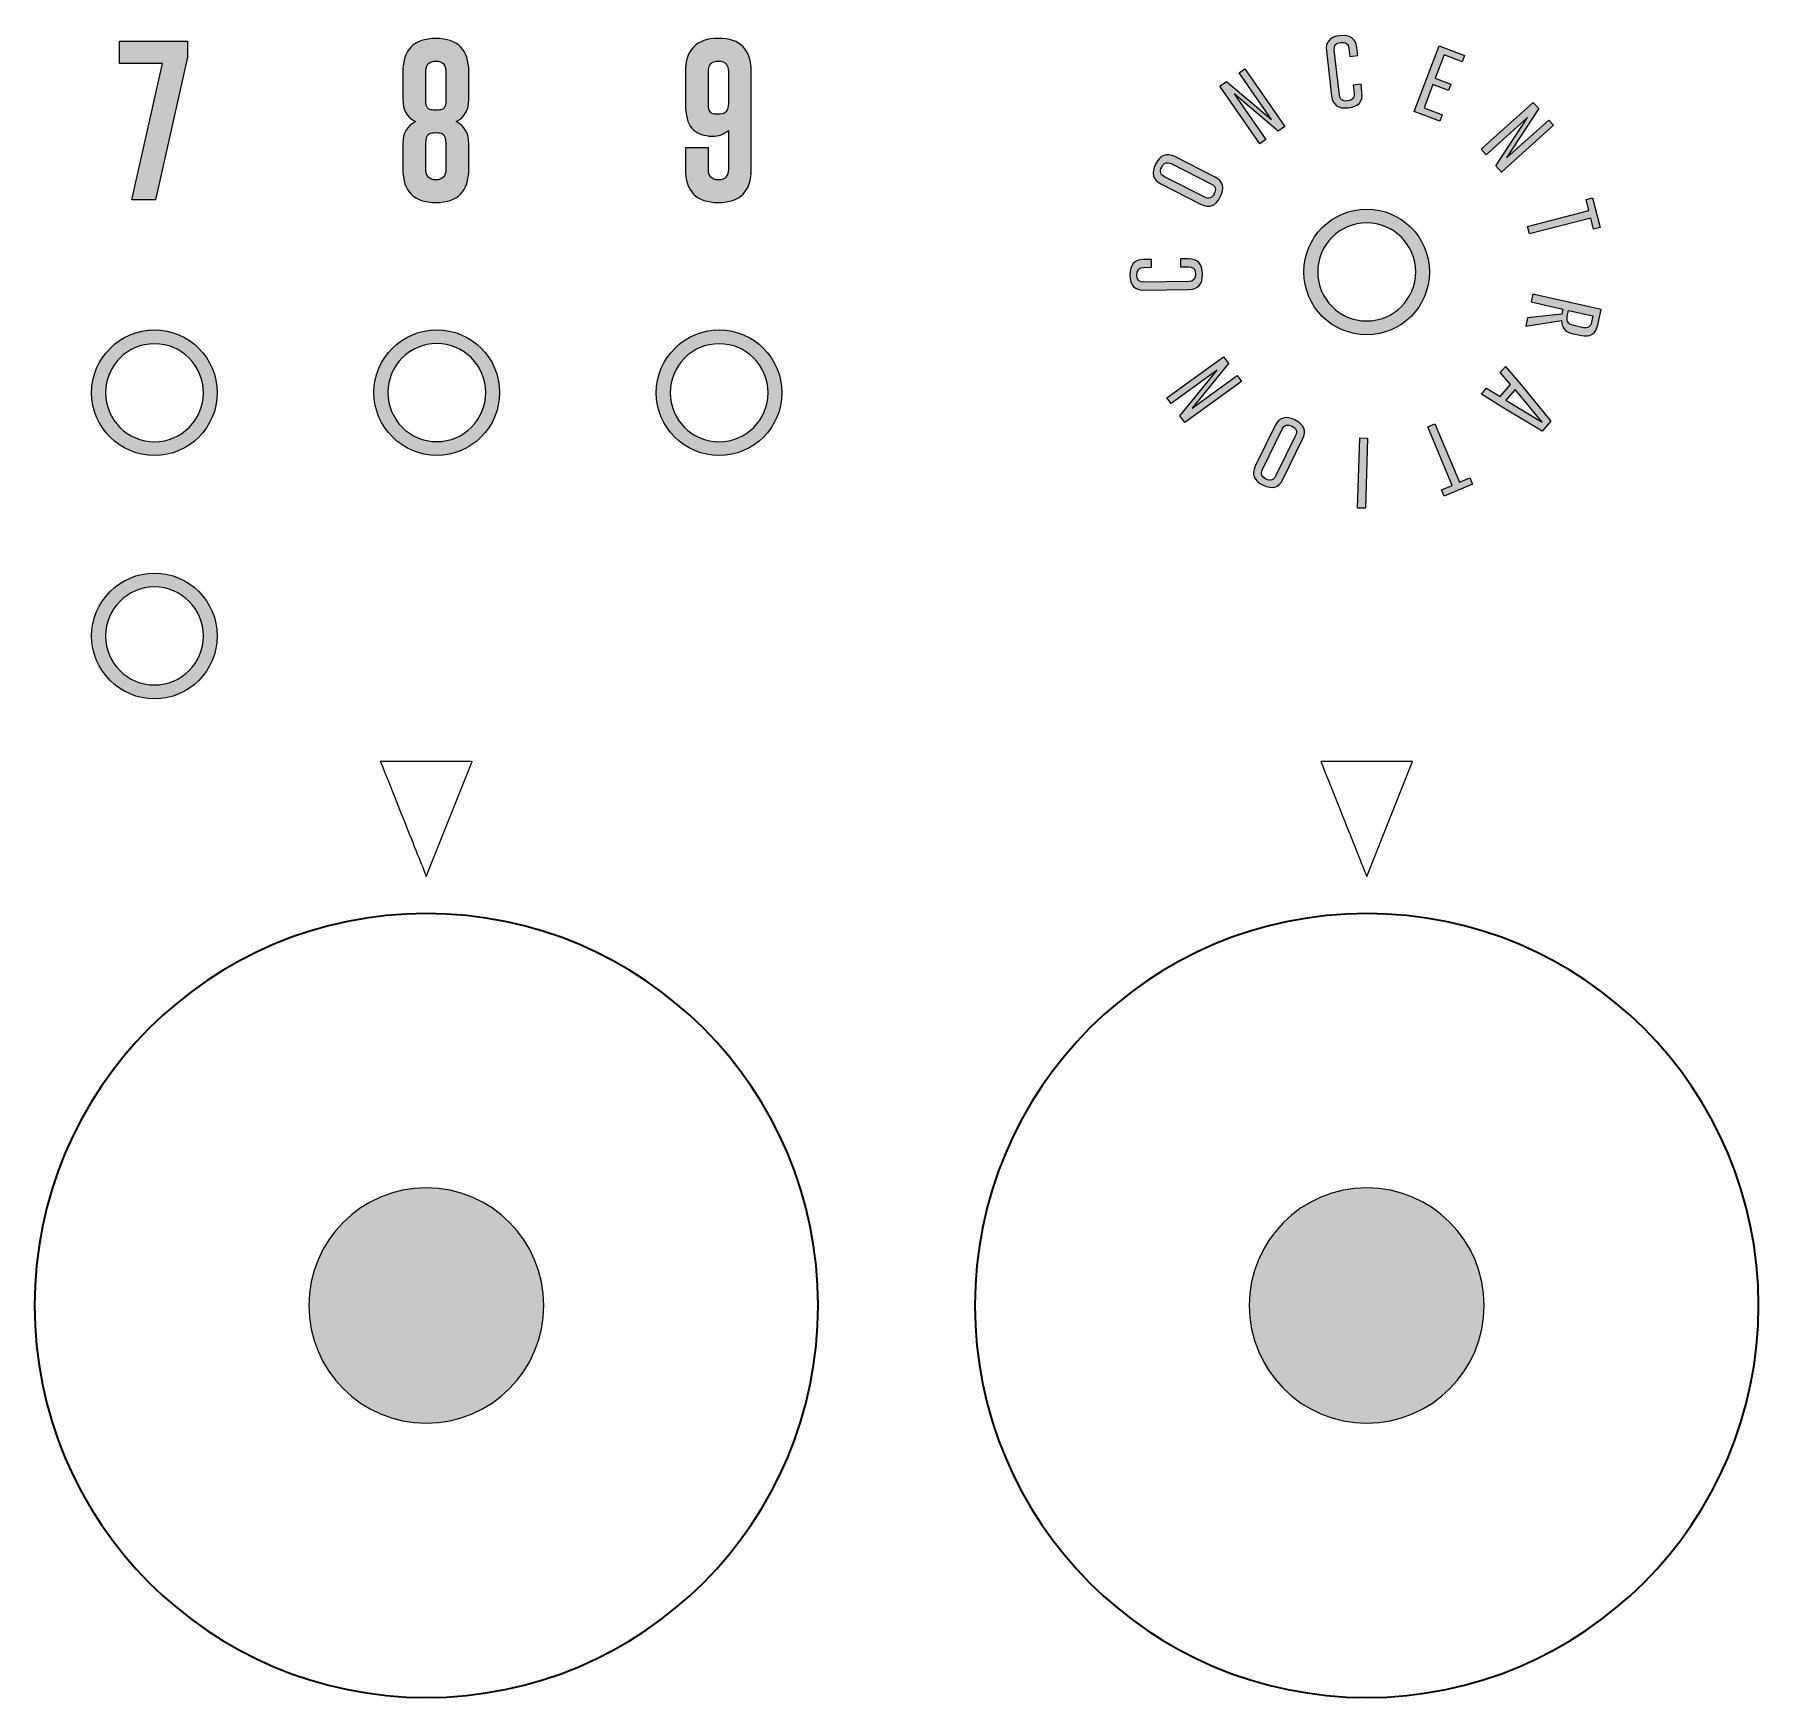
# Model space of a CAD drawing. Header units: inches. Extents: x 3.4 to 89.2, y -46.3 to -3.9.
# Drawn here: x 45.23 to 89.23, y -46.29 to -3.87 of the extents above; entities that cross this region are included whole.
import ezdxf

# ---------------------------------------------------------------- set-up
doc = ezdxf.new("R2010")
doc.units = ezdxf.units.IN
doc.header["$MEASUREMENT"] = 0
doc.layers.add('With Dials 2', color=7, linetype='Continuous')

# ---------------------------------------------------------------- blocks, each defined once
blk = doc.blocks.new('block 9')
at = {"layer": 'With Dials 2', "true_color": 0x231f20}
h = blk.add_hatch(color=250, dxfattribs=at)
h.dxf.hatch_style = 2
h.paths.add_polyline_path([(47.404, -4.607), (47.404, -4.031), (49.134, -4.031), (49.134, -4.446), (48.316, -8.086), (47.716, -8.086), (48.498, -4.607)])
at = {"layer": 'With Dials 2', "lineweight": 0}
blk.add_lwpolyline([(47.404, -4.607), (47.404, -4.031), (49.134, -4.031), (49.134, -4.446), (48.316, -8.086), (47.716, -8.086), (48.498, -4.607), (47.404, -4.607)], dxfattribs=at)
blk = doc.blocks.new('block 10')
at = {"layer": 'With Dials 2', "true_color": 0x231f20}
h = blk.add_hatch(color=250, dxfattribs=at)
h.dxf.hatch_style = 2
edge = h.paths.add_edge_path()
edge.add_spline(control_points=[(55.474, -3.967), (56.034, -3.967), (56.315, -4.251), (56.315, -4.818), (56.315, -4.818), (56.315, -5.523), (56.315, -5.523), (56.315, -5.789), (56.208, -5.977), (55.995, -6.087), (56.208, -6.198), (56.315, -6.386), (56.315, -6.652), (56.315, -6.652), (56.315, -7.299), (56.315, -7.299), (56.315, -7.867), (56.034, -8.15), (55.474, -8.15), (54.913, -8.15), (54.632, -7.867), (54.632, -7.299), (54.632, -7.299), (54.632, -6.652), (54.632, -6.652), (54.632, -6.386), (54.739, -6.198), (54.953, -6.087), (54.739, -5.977), (54.632, -5.789), (54.632, -5.523), (54.632, -5.523), (54.632, -4.818), (54.632, -4.818), (54.632, -4.251), (54.913, -3.967), (55.474, -3.967)], knot_values=[0, 0, 0, 0, 1, 1, 1, 2, 2, 2, 3, 3, 3, 4, 4, 4, 5, 5, 5, 6, 6, 6, 7, 7, 7, 8, 8, 8, 9, 9, 9, 10, 10, 10, 11, 11, 11, 12, 12, 12, 12], degree=3, periodic=1)
edge = h.paths.add_edge_path()
edge.add_spline(control_points=[(55.529, -5.792), (55.585, -5.792), (55.626, -5.784), (55.653, -5.767), (55.704, -5.738), (55.73, -5.655), (55.73, -5.519), (55.73, -5.519), (55.73, -4.818), (55.73, -4.818), (55.73, -4.636), (55.645, -4.545), (55.476, -4.543), (55.476, -4.543), (55.472, -4.543), (55.472, -4.543), (55.302, -4.545), (55.217, -4.636), (55.217, -4.818), (55.217, -4.818), (55.217, -5.519), (55.217, -5.519), (55.217, -5.655), (55.243, -5.738), (55.294, -5.767), (55.321, -5.784), (55.363, -5.792), (55.418, -5.792), (55.418, -5.792), (55.529, -5.792), (55.529, -5.792)], knot_values=[0, 0, 0, 0, 1, 1, 1, 2, 2, 2, 3, 3, 3, 4, 4, 4, 5, 5, 5, 6, 6, 6, 7, 7, 7, 8, 8, 8, 9, 9, 9, 10, 10, 10, 10], degree=3, periodic=1)
edge = h.paths.add_edge_path()
edge.add_spline(control_points=[(55.476, -7.574), (55.645, -7.572), (55.73, -7.481), (55.73, -7.299), (55.73, -7.299), (55.73, -6.652), (55.73, -6.652), (55.73, -6.504), (55.699, -6.417), (55.637, -6.389), (55.604, -6.375), (55.553, -6.369), (55.484, -6.369), (55.484, -6.369), (55.463, -6.369), (55.463, -6.369), (55.394, -6.369), (55.343, -6.375), (55.31, -6.389), (55.248, -6.417), (55.217, -6.504), (55.217, -6.652), (55.217, -6.652), (55.217, -7.299), (55.217, -7.299), (55.217, -7.481), (55.302, -7.572), (55.472, -7.574), (55.472, -7.574), (55.476, -7.574), (55.476, -7.574)], knot_values=[0, 0, 0, 0, 1, 1, 1, 2, 2, 2, 3, 3, 3, 4, 4, 4, 5, 5, 5, 6, 6, 6, 7, 7, 7, 8, 8, 8, 9, 9, 9, 10, 10, 10, 10], degree=3, periodic=1)
at = {"layer": 'With Dials 2', "lineweight": 0}
for points, knots in [([(55.474, -3.967), (56.034, -3.967), (56.315, -4.251), (56.315, -4.818), (56.315, -4.818), (56.315, -5.523), (56.315, -5.523), (56.315, -5.789), (56.208, -5.977), (55.995, -6.087), (56.208, -6.198), (56.315, -6.386), (56.315, -6.652), (56.315, -6.652), (56.315, -7.299), (56.315, -7.299), (56.315, -7.867), (56.034, -8.15), (55.474, -8.15), (54.913, -8.15), (54.632, -7.867), (54.632, -7.299), (54.632, -7.299), (54.632, -6.652), (54.632, -6.652), (54.632, -6.386), (54.739, -6.198), (54.953, -6.087), (54.739, -5.977), (54.632, -5.789), (54.632, -5.523), (54.632, -5.523), (54.632, -4.818), (54.632, -4.818), (54.632, -4.251), (54.913, -3.967), (55.474, -3.967)], [0, 0, 0, 0, 1, 1, 1, 2, 2, 2, 3, 3, 3, 4, 4, 4, 5, 5, 5, 6, 6, 6, 7, 7, 7, 8, 8, 8, 9, 9, 9, 10, 10, 10, 11, 11, 11, 12, 12, 12, 12]), ([(55.529, -5.792), (55.585, -5.792), (55.626, -5.784), (55.653, -5.767), (55.704, -5.738), (55.73, -5.655), (55.73, -5.519), (55.73, -5.519), (55.73, -4.818), (55.73, -4.818), (55.73, -4.636), (55.645, -4.545), (55.476, -4.543), (55.476, -4.543), (55.472, -4.543), (55.472, -4.543), (55.302, -4.545), (55.217, -4.636), (55.217, -4.818), (55.217, -4.818), (55.217, -5.519), (55.217, -5.519), (55.217, -5.655), (55.243, -5.738), (55.294, -5.767), (55.321, -5.784), (55.363, -5.792), (55.418, -5.792), (55.418, -5.792), (55.529, -5.792), (55.529, -5.792)], [0, 0, 0, 0, 1, 1, 1, 2, 2, 2, 3, 3, 3, 4, 4, 4, 5, 5, 5, 6, 6, 6, 7, 7, 7, 8, 8, 8, 9, 9, 9, 10, 10, 10, 10]), ([(55.476, -7.574), (55.645, -7.572), (55.73, -7.481), (55.73, -7.299), (55.73, -7.299), (55.73, -6.652), (55.73, -6.652), (55.73, -6.504), (55.699, -6.417), (55.637, -6.389), (55.604, -6.375), (55.553, -6.369), (55.484, -6.369), (55.484, -6.369), (55.463, -6.369), (55.463, -6.369), (55.394, -6.369), (55.343, -6.375), (55.31, -6.389), (55.248, -6.417), (55.217, -6.504), (55.217, -6.652), (55.217, -6.652), (55.217, -7.299), (55.217, -7.299), (55.217, -7.481), (55.302, -7.572), (55.472, -7.574), (55.472, -7.574), (55.476, -7.574), (55.476, -7.574)], [0, 0, 0, 0, 1, 1, 1, 2, 2, 2, 3, 3, 3, 4, 4, 4, 5, 5, 5, 6, 6, 6, 7, 7, 7, 8, 8, 8, 9, 9, 9, 10, 10, 10, 10])]:
    blk.add_open_spline(points, degree=3, knots=knots, dxfattribs=at)
blk = doc.blocks.new('block 11')
at = {"layer": 'With Dials 2', "true_color": 0x231f20}
h = blk.add_hatch(color=250, dxfattribs=at)
h.dxf.hatch_style = 2
edge = h.paths.add_edge_path()
edge.add_spline(control_points=[(62.939, -6.31), (62.828, -6.41), (62.691, -6.459), (62.53, -6.459), (62.504, -6.459), (62.476, -6.458), (62.447, -6.455), (62.26, -6.436), (62.113, -6.369), (62.007, -6.255), (61.898, -6.136), (61.844, -5.926), (61.844, -5.624), (61.844, -5.624), (61.844, -4.818), (61.844, -4.818), (61.844, -4.25), (62.124, -3.966), (62.685, -3.964), (63.244, -3.964), (63.524, -4.249), (63.524, -4.818), (63.524, -4.818), (63.524, -7.298), (63.524, -7.298), (63.524, -7.866), (63.244, -8.15), (62.683, -8.15), (62.123, -8.15), (61.844, -7.866), (61.844, -7.298), (61.844, -7.298), (61.844, -6.753), (61.844, -6.753), (61.844, -6.753), (62.429, -6.753), (62.429, -6.753), (62.429, -6.753), (62.429, -7.298), (62.429, -7.298), (62.429, -7.48), (62.513, -7.572), (62.683, -7.573), (62.683, -7.573), (62.687, -7.573), (62.687, -7.573), (62.855, -7.573), (62.939, -7.482), (62.939, -7.298), (62.939, -7.298), (62.939, -6.31), (62.939, -6.31)], knot_values=[0, 0, 0, 0, 1, 1, 1, 2, 2, 2, 3, 3, 3, 4, 4, 4, 5, 5, 5, 6, 6, 6, 7, 7, 7, 8, 8, 8, 9, 9, 9, 10, 10, 10, 11, 11, 11, 12, 12, 12, 13, 13, 13, 14, 14, 14, 15, 15, 15, 16, 16, 16, 17, 17, 17, 17], degree=3, periodic=1)
edge = h.paths.add_edge_path()
edge.add_spline(control_points=[(62.429, -5.624), (62.429, -5.767), (62.459, -5.852), (62.52, -5.878), (62.551, -5.892), (62.603, -5.899), (62.675, -5.899), (62.692, -5.899), (62.712, -5.898), (62.732, -5.897), (62.87, -5.893), (62.939, -5.802), (62.939, -5.624), (62.939, -5.624), (62.939, -4.818), (62.939, -4.818), (62.939, -4.635), (62.854, -4.543), (62.685, -4.543), (62.514, -4.543), (62.429, -4.635), (62.429, -4.818), (62.429, -4.818), (62.429, -5.624), (62.429, -5.624)], knot_values=[0, 0, 0, 0, 1, 1, 1, 2, 2, 2, 3, 3, 3, 4, 4, 4, 5, 5, 5, 6, 6, 6, 7, 7, 7, 8, 8, 8, 8], degree=3, periodic=1)
at = {"layer": 'With Dials 2', "lineweight": 0}
for points, knots in [([(62.939, -6.31), (62.828, -6.41), (62.691, -6.459), (62.53, -6.459), (62.504, -6.459), (62.476, -6.458), (62.447, -6.455), (62.26, -6.436), (62.113, -6.369), (62.007, -6.255), (61.898, -6.136), (61.844, -5.926), (61.844, -5.624), (61.844, -5.624), (61.844, -4.818), (61.844, -4.818), (61.844, -4.25), (62.124, -3.966), (62.685, -3.964), (63.244, -3.964), (63.524, -4.249), (63.524, -4.818), (63.524, -4.818), (63.524, -7.298), (63.524, -7.298), (63.524, -7.866), (63.244, -8.15), (62.683, -8.15), (62.123, -8.15), (61.844, -7.866), (61.844, -7.298), (61.844, -7.298), (61.844, -6.753), (61.844, -6.753), (61.844, -6.753), (62.429, -6.753), (62.429, -6.753), (62.429, -6.753), (62.429, -7.298), (62.429, -7.298), (62.429, -7.48), (62.513, -7.572), (62.683, -7.573), (62.683, -7.573), (62.687, -7.573), (62.687, -7.573), (62.855, -7.573), (62.939, -7.482), (62.939, -7.298), (62.939, -7.298), (62.939, -6.31), (62.939, -6.31)], [0, 0, 0, 0, 1, 1, 1, 2, 2, 2, 3, 3, 3, 4, 4, 4, 5, 5, 5, 6, 6, 6, 7, 7, 7, 8, 8, 8, 9, 9, 9, 10, 10, 10, 11, 11, 11, 12, 12, 12, 13, 13, 13, 14, 14, 14, 15, 15, 15, 16, 16, 16, 17, 17, 17, 17]), ([(62.429, -5.624), (62.429, -5.767), (62.459, -5.852), (62.52, -5.878), (62.551, -5.892), (62.603, -5.899), (62.675, -5.899), (62.692, -5.899), (62.712, -5.898), (62.732, -5.897), (62.87, -5.893), (62.939, -5.802), (62.939, -5.624), (62.939, -5.624), (62.939, -4.818), (62.939, -4.818), (62.939, -4.635), (62.854, -4.543), (62.685, -4.543), (62.514, -4.543), (62.429, -4.635), (62.429, -4.818), (62.429, -4.818), (62.429, -5.624), (62.429, -5.624)], [0, 0, 0, 0, 1, 1, 1, 2, 2, 2, 3, 3, 3, 4, 4, 4, 5, 5, 5, 6, 6, 6, 7, 7, 7, 8, 8, 8, 8])]:
    blk.add_open_spline(points, degree=3, knots=knots, dxfattribs=at)
blk = doc.blocks.new('block 2')
at = {"layer": 'With Dials 2'}
for name in ['block 9', 'block 10', 'block 11']:
    blk.add_blockref(name, (0, 0), dxfattribs=at)
blk = doc.blocks.new('block 20')
at = {"layer": 'With Dials 2', "true_color": 0x231f20}
h = blk.add_hatch(color=250, dxfattribs=at)
h.dxf.hatch_style = 2
edge = h.paths.add_edge_path()
edge.add_spline(control_points=[(48.293, -11.401), (47.409, -11.401), (46.69, -12.12), (46.69, -13.004), (46.69, -13.887), (47.409, -14.606), (48.293, -14.606), (49.176, -14.606), (49.895, -13.887), (49.895, -13.004), (49.895, -12.12), (49.176, -11.401), (48.293, -11.401), (48.293, -11.401), (48.293, -11.401), (48.293, -11.401)], knot_values=[0, 0, 0, 0, 1, 1, 1, 2, 2, 2, 3, 3, 3, 4, 4, 4, 5, 5, 5, 5], degree=3, periodic=1)
edge = h.paths.add_edge_path()
edge.add_spline(control_points=[(48.293, -11.754), (48.983, -11.754), (49.543, -12.313), (49.543, -13.004), (49.543, -13.694), (48.983, -14.254), (48.293, -14.254), (47.602, -14.254), (47.043, -13.694), (47.043, -13.004), (47.043, -12.313), (47.602, -11.754), (48.293, -11.754)], knot_values=[0, 0, 0, 0, 0.352778, 0.352778, 0.352778, 0.705556, 0.705556, 0.705556, 1.058333, 1.058333, 1.058333, 1.411111, 1.411111, 1.411111, 1.411111], degree=3, periodic=0)
edge.add_line((48.293, -11.754), (48.293, -11.754))
at = {"layer": 'With Dials 2', "lineweight": 0}
for points, knots in [([(48.293, -11.401), (47.409, -11.401), (46.69, -12.12), (46.69, -13.004), (46.69, -13.887), (47.409, -14.606), (48.293, -14.606), (49.176, -14.606), (49.895, -13.887), (49.895, -13.004), (49.895, -12.12), (49.176, -11.401), (48.293, -11.401), (48.293, -11.401), (48.293, -11.401), (48.293, -11.401)], [0, 0, 0, 0, 1, 1, 1, 2, 2, 2, 3, 3, 3, 4, 4, 4, 5, 5, 5, 5]), ([(48.293, -11.754), (48.983, -11.754), (49.543, -12.313), (49.543, -13.004), (49.543, -13.694), (48.983, -14.254), (48.293, -14.254), (47.602, -14.254), (47.043, -13.694), (47.043, -13.004), (47.043, -12.313), (47.602, -11.754), (48.293, -11.754)], [0, 0, 0, 0, 1, 1, 1, 2, 2, 2, 3, 3, 3, 4, 4, 4, 4])]:
    blk.add_open_spline(points, degree=3, knots=knots, dxfattribs=at)
blk = doc.blocks.new('block 21')
at = {"layer": 'With Dials 2', "true_color": 0x231f20}
h = blk.add_hatch(color=250, dxfattribs=at)
h.dxf.hatch_style = 2
edge = h.paths.add_edge_path()
edge.add_spline(control_points=[(48.293, -17.606), (47.409, -17.606), (46.69, -18.325), (46.69, -19.209), (46.69, -20.093), (47.409, -20.812), (48.293, -20.812), (49.176, -20.812), (49.895, -20.093), (49.895, -19.209), (49.895, -18.325), (49.176, -17.606), (48.293, -17.606), (48.293, -17.606), (48.293, -17.606), (48.293, -17.606)], knot_values=[0, 0, 0, 0, 1, 1, 1, 2, 2, 2, 3, 3, 3, 4, 4, 4, 5, 5, 5, 5], degree=3, periodic=1)
edge = h.paths.add_edge_path()
edge.add_spline(control_points=[(48.293, -17.959), (48.983, -17.959), (49.543, -18.519), (49.543, -19.209), (49.543, -19.899), (48.983, -20.459), (48.293, -20.459), (47.602, -20.459), (47.043, -19.899), (47.043, -19.209), (47.043, -18.519), (47.602, -17.959), (48.293, -17.959)], knot_values=[0, 0, 0, 0, 0.352778, 0.352778, 0.352778, 0.705556, 0.705556, 0.705556, 1.058333, 1.058333, 1.058333, 1.411111, 1.411111, 1.411111, 1.411111], degree=3, periodic=0)
edge.add_line((48.293, -17.959), (48.293, -17.959))
at = {"layer": 'With Dials 2', "lineweight": 0}
for points, knots in [([(48.293, -17.606), (47.409, -17.606), (46.69, -18.325), (46.69, -19.209), (46.69, -20.093), (47.409, -20.812), (48.293, -20.812), (49.176, -20.812), (49.895, -20.093), (49.895, -19.209), (49.895, -18.325), (49.176, -17.606), (48.293, -17.606), (48.293, -17.606), (48.293, -17.606), (48.293, -17.606)], [0, 0, 0, 0, 1, 1, 1, 2, 2, 2, 3, 3, 3, 4, 4, 4, 5, 5, 5, 5]), ([(48.293, -17.959), (48.983, -17.959), (49.543, -18.519), (49.543, -19.209), (49.543, -19.899), (48.983, -20.459), (48.293, -20.459), (47.602, -20.459), (47.043, -19.899), (47.043, -19.209), (47.043, -18.519), (47.602, -17.959), (48.293, -17.959)], [0, 0, 0, 0, 1, 1, 1, 2, 2, 2, 3, 3, 3, 4, 4, 4, 4])]:
    blk.add_open_spline(points, degree=3, knots=knots, dxfattribs=at)
blk = doc.blocks.new('block 19')
at = {"layer": 'With Dials 2'}
for name in ['block 20', 'block 21']:
    blk.add_blockref(name, (0, 0), dxfattribs=at)
blk = doc.blocks.new('block 43')
at = {"layer": 'With Dials 2', "true_color": 0x231f20}
h = blk.add_hatch(color=250, dxfattribs=at)
h.dxf.hatch_style = 2
edge = h.paths.add_edge_path()
edge.add_spline(control_points=[(55.498, -11.397), (54.614, -11.397), (53.895, -12.116), (53.895, -13), (53.895, -13.883), (54.614, -14.602), (55.498, -14.602), (56.382, -14.602), (57.101, -13.883), (57.101, -13), (57.101, -12.116), (56.382, -11.397), (55.498, -11.397), (55.498, -11.397), (55.498, -11.397), (55.498, -11.397)], knot_values=[0, 0, 0, 0, 1, 1, 1, 2, 2, 2, 3, 3, 3, 4, 4, 4, 5, 5, 5, 5], degree=3, periodic=1)
edge = h.paths.add_edge_path()
edge.add_spline(control_points=[(55.498, -11.75), (56.188, -11.75), (56.748, -12.309), (56.748, -13), (56.748, -13.69), (56.188, -14.25), (55.498, -14.25), (54.808, -14.25), (54.248, -13.69), (54.248, -13), (54.248, -12.309), (54.808, -11.75), (55.498, -11.75)], knot_values=[0, 0, 0, 0, 0.352778, 0.352778, 0.352778, 0.705556, 0.705556, 0.705556, 1.058333, 1.058333, 1.058333, 1.411111, 1.411111, 1.411111, 1.411111], degree=3, periodic=0)
edge.add_line((55.498, -11.75), (55.498, -11.75))
at = {"layer": 'With Dials 2', "lineweight": 0}
for points, knots in [([(55.498, -11.397), (54.614, -11.397), (53.895, -12.116), (53.895, -13), (53.895, -13.883), (54.614, -14.602), (55.498, -14.602), (56.382, -14.602), (57.101, -13.883), (57.101, -13), (57.101, -12.116), (56.382, -11.397), (55.498, -11.397), (55.498, -11.397), (55.498, -11.397), (55.498, -11.397)], [0, 0, 0, 0, 1, 1, 1, 2, 2, 2, 3, 3, 3, 4, 4, 4, 5, 5, 5, 5]), ([(55.498, -11.75), (56.188, -11.75), (56.748, -12.309), (56.748, -13), (56.748, -13.69), (56.188, -14.25), (55.498, -14.25), (54.808, -14.25), (54.248, -13.69), (54.248, -13), (54.248, -12.309), (54.808, -11.75), (55.498, -11.75)], [0, 0, 0, 0, 1, 1, 1, 2, 2, 2, 3, 3, 3, 4, 4, 4, 4])]:
    blk.add_open_spline(points, degree=3, knots=knots, dxfattribs=at)
blk = doc.blocks.new('block 42')
at = {"layer": 'With Dials 2'}
blk.add_blockref('block 43', (0, 0), dxfattribs=at)
blk = doc.blocks.new('block 45')
at = {"layer": 'With Dials 2', "true_color": 0x231f20}
h = blk.add_hatch(color=250, dxfattribs=at)
h.dxf.hatch_style = 2
edge = h.paths.add_edge_path()
edge.add_spline(control_points=[(62.704, -11.401), (61.82, -11.401), (61.101, -12.12), (61.101, -13.004), (61.101, -13.887), (61.82, -14.606), (62.704, -14.606), (63.587, -14.606), (64.306, -13.887), (64.306, -13.004), (64.306, -12.12), (63.587, -11.401), (62.704, -11.401), (62.704, -11.401), (62.704, -11.401), (62.704, -11.401)], knot_values=[0, 0, 0, 0, 1, 1, 1, 2, 2, 2, 3, 3, 3, 4, 4, 4, 5, 5, 5, 5], degree=3, periodic=1)
edge = h.paths.add_edge_path()
edge.add_spline(control_points=[(62.704, -11.754), (63.394, -11.754), (63.954, -12.313), (63.954, -13.004), (63.954, -13.694), (63.394, -14.254), (62.704, -14.254), (62.013, -14.254), (61.454, -13.694), (61.454, -13.004), (61.454, -12.313), (62.013, -11.754), (62.704, -11.754)], knot_values=[0, 0, 0, 0, 0.352778, 0.352778, 0.352778, 0.705556, 0.705556, 0.705556, 1.058333, 1.058333, 1.058333, 1.411111, 1.411111, 1.411111, 1.411111], degree=3, periodic=0)
edge.add_line((62.704, -11.754), (62.704, -11.754))
at = {"layer": 'With Dials 2', "lineweight": 0}
for points, knots in [([(62.704, -11.401), (61.82, -11.401), (61.101, -12.12), (61.101, -13.004), (61.101, -13.887), (61.82, -14.606), (62.704, -14.606), (63.587, -14.606), (64.306, -13.887), (64.306, -13.004), (64.306, -12.12), (63.587, -11.401), (62.704, -11.401), (62.704, -11.401), (62.704, -11.401), (62.704, -11.401)], [0, 0, 0, 0, 1, 1, 1, 2, 2, 2, 3, 3, 3, 4, 4, 4, 5, 5, 5, 5]), ([(62.704, -11.754), (63.394, -11.754), (63.954, -12.313), (63.954, -13.004), (63.954, -13.694), (63.394, -14.254), (62.704, -14.254), (62.013, -14.254), (61.454, -13.694), (61.454, -13.004), (61.454, -12.313), (62.013, -11.754), (62.704, -11.754)], [0, 0, 0, 0, 1, 1, 1, 2, 2, 2, 3, 3, 3, 4, 4, 4, 4])]:
    blk.add_open_spline(points, degree=3, knots=knots, dxfattribs=at)
blk = doc.blocks.new('block 44')
at = {"layer": 'With Dials 2'}
blk.add_blockref('block 45', (0, 0), dxfattribs=at)
blk = doc.blocks.new('block 12')
at = {"layer": 'With Dials 2'}
for name in ['block 19', 'block 42', 'block 44']:
    blk.add_blockref(name, (0, 0), dxfattribs=at)
blk = doc.blocks.new('block 47')
at = {"layer": 'With Dials 2', "true_color": 0x231f20}
h = blk.add_hatch(color=250, dxfattribs=at)
h.dxf.hatch_style = 2
edge = h.paths.add_edge_path()
edge.add_spline(control_points=[(58.231, -36.288), (58.231, -37.945), (56.887, -39.288), (55.231, -39.288), (53.574, -39.288), (52.231, -37.945), (52.231, -36.288), (52.231, -34.631), (53.574, -33.288), (55.231, -33.288), (56.887, -33.288), (58.231, -34.631), (58.231, -36.288)], knot_values=[0, 0, 0, 0, 1, 1, 1, 2, 2, 2, 3, 3, 3, 4, 4, 4, 4], degree=3, periodic=1)
h = blk.add_hatch(color=250, dxfattribs=at)
h.dxf.hatch_style = 2
edge = h.paths.add_edge_path()
edge.add_spline(control_points=[(82.231, -36.288), (82.231, -37.945), (80.887, -39.288), (79.231, -39.288), (77.574, -39.288), (76.231, -37.945), (76.231, -36.288), (76.231, -34.631), (77.574, -33.288), (79.231, -33.288), (80.887, -33.288), (82.231, -34.631), (82.231, -36.288)], knot_values=[0, 0, 0, 0, 1, 1, 1, 2, 2, 2, 3, 3, 3, 4, 4, 4, 4], degree=3, periodic=1)
at = {"layer": 'With Dials 2', "color": 250, "lineweight": 9, "true_color": 0x231f20}
for points in [[(54.797, -24.259), (54.465, -23.424), (54.061, -22.412), (54.061, -22.412), (54.061, -22.412), (56.4, -22.412), (56.4, -22.412), (56.4, -22.412), (55.231, -25.345), (55.231, -25.345), (55.231, -25.345), (55.031, -24.845), (54.797, -24.259)], [(78.797, -24.259), (78.465, -23.424), (78.061, -22.412), (78.061, -22.412), (78.061, -22.412), (80.4, -22.412), (80.4, -22.412), (80.4, -22.412), (79.231, -25.345), (79.231, -25.345), (79.231, -25.345), (79.031, -24.845), (78.797, -24.259)]]:
    blk.add_open_spline(points, degree=3, knots=[0, 0, 0, 0, 1, 1, 1, 2, 2, 2, 3, 3, 3, 4, 4, 4, 4], dxfattribs=at)
at = {"layer": 'With Dials 2', "color": 250, "lineweight": 35, "true_color": 0x231f20}
for points in [[(65.231, -36.288), (65.231, -41.811), (60.753, -46.288), (55.231, -46.288), (49.708, -46.288), (45.231, -41.811), (45.231, -36.288), (45.231, -30.765), (49.708, -26.288), (55.231, -26.288), (60.753, -26.288), (65.231, -30.765), (65.231, -36.288)], [(89.231, -36.288), (89.231, -41.811), (84.753, -46.288), (79.231, -46.288), (73.708, -46.288), (69.231, -41.811), (69.231, -36.288), (69.231, -30.765), (73.708, -26.288), (79.231, -26.288), (84.753, -26.288), (89.231, -30.765), (89.231, -36.288)]]:
    blk.add_open_spline(points, degree=3, knots=[0, 0, 0, 0, 1, 1, 1, 2, 2, 2, 3, 3, 3, 4, 4, 4, 4], dxfattribs=at)
at = {"layer": 'With Dials 2', "lineweight": 0}
for points in [[(58.231, -36.288), (58.231, -37.945), (56.887, -39.288), (55.231, -39.288), (53.574, -39.288), (52.231, -37.945), (52.231, -36.288), (52.231, -34.631), (53.574, -33.288), (55.231, -33.288), (56.887, -33.288), (58.231, -34.631), (58.231, -36.288)], [(82.231, -36.288), (82.231, -37.945), (80.887, -39.288), (79.231, -39.288), (77.574, -39.288), (76.231, -37.945), (76.231, -36.288), (76.231, -34.631), (77.574, -33.288), (79.231, -33.288), (80.887, -33.288), (82.231, -34.631), (82.231, -36.288)]]:
    blk.add_open_spline(points, degree=3, knots=[0, 0, 0, 0, 1, 1, 1, 2, 2, 2, 3, 3, 3, 4, 4, 4, 4], dxfattribs=at)
blk = doc.blocks.new('block 46')
at = {"layer": 'With Dials 2'}
blk.add_blockref('block 47', (0, 0), dxfattribs=at)
blk = doc.blocks.new('block 51')
at = {"layer": 'With Dials 2', "true_color": 0x231f20}
h = blk.add_hatch(color=250, dxfattribs=at)
h.dxf.hatch_style = 2
edge = h.paths.add_edge_path()
edge.add_spline(control_points=[(79.231, -8.319), (78.347, -8.319), (77.628, -9.038), (77.628, -9.922), (77.628, -10.806), (78.347, -11.525), (79.231, -11.525), (80.114, -11.525), (80.833, -10.806), (80.833, -9.922), (80.833, -9.038), (80.114, -8.319), (79.231, -8.319), (79.231, -8.319), (79.231, -8.319), (79.231, -8.319)], knot_values=[0, 0, 0, 0, 1, 1, 1, 2, 2, 2, 3, 3, 3, 4, 4, 4, 5, 5, 5, 5], degree=3, periodic=1)
edge = h.paths.add_edge_path()
edge.add_spline(control_points=[(79.231, -8.672), (79.921, -8.672), (80.481, -9.232), (80.481, -9.922), (80.481, -10.612), (79.921, -11.172), (79.231, -11.172), (78.54, -11.172), (77.981, -10.612), (77.981, -9.922), (77.981, -9.232), (78.54, -8.672), (79.231, -8.672)], knot_values=[0, 0, 0, 0, 0.352778, 0.352778, 0.352778, 0.705556, 0.705556, 0.705556, 1.058333, 1.058333, 1.058333, 1.411111, 1.411111, 1.411111, 1.411111], degree=3, periodic=0)
edge.add_line((79.231, -8.672), (79.231, -8.672))
at = {"layer": 'With Dials 2', "lineweight": 0}
for points, knots in [([(79.231, -8.319), (78.347, -8.319), (77.628, -9.038), (77.628, -9.922), (77.628, -10.806), (78.347, -11.525), (79.231, -11.525), (80.114, -11.525), (80.833, -10.806), (80.833, -9.922), (80.833, -9.038), (80.114, -8.319), (79.231, -8.319), (79.231, -8.319), (79.231, -8.319), (79.231, -8.319)], [0, 0, 0, 0, 1, 1, 1, 2, 2, 2, 3, 3, 3, 4, 4, 4, 5, 5, 5, 5]), ([(79.231, -8.672), (79.921, -8.672), (80.481, -9.232), (80.481, -9.922), (80.481, -10.612), (79.921, -11.172), (79.231, -11.172), (78.54, -11.172), (77.981, -10.612), (77.981, -9.922), (77.981, -9.232), (78.54, -8.672), (79.231, -8.672)], [0, 0, 0, 0, 1, 1, 1, 2, 2, 2, 3, 3, 3, 4, 4, 4, 4])]:
    blk.add_open_spline(points, degree=3, knots=knots, dxfattribs=at)
blk = doc.blocks.new('block 50')
at = {"layer": 'With Dials 2'}
blk.add_blockref('block 51', (0, 0), dxfattribs=at)
blk = doc.blocks.new('block 52')
at = {"layer": 'With Dials 2', "true_color": 0x231f20}
h = blk.add_hatch(color=250, dxfattribs=at)
h.dxf.hatch_style = 2
edge = h.paths.add_edge_path()
edge.add_spline(control_points=[(79.11, -5.342), (79.137, -5.572), (79.02, -5.703), (78.762, -5.734), (78.504, -5.764), (78.361, -5.663), (78.335, -5.432), (78.335, -5.432), (78.202, -4.286), (78.202, -4.286), (78.175, -4.055), (78.291, -3.925), (78.549, -3.895), (78.807, -3.865), (78.95, -3.965), (78.977, -4.196), (78.977, -4.196), (79.001, -4.401), (79.001, -4.401), (79.001, -4.401), (78.8, -4.425), (78.8, -4.425), (78.8, -4.425), (78.777, -4.219), (78.777, -4.219), (78.763, -4.104), (78.695, -4.054), (78.57, -4.067), (78.57, -4.067), (78.568, -4.068), (78.568, -4.068), (78.444, -4.082), (78.389, -4.147), (78.402, -4.263), (78.402, -4.263), (78.535, -5.408), (78.535, -5.408), (78.549, -5.524), (78.618, -5.575), (78.742, -5.56), (78.867, -5.546), (78.923, -5.481), (78.91, -5.365), (78.91, -5.365), (78.886, -5.16), (78.886, -5.16), (78.886, -5.16), (79.086, -5.136), (79.086, -5.136), (79.086, -5.136), (79.11, -5.342), (79.11, -5.342)], knot_values=[0, 0, 0, 0, 1, 1, 1, 2, 2, 2, 3, 3, 3, 4, 4, 4, 5, 5, 5, 6, 6, 6, 7, 7, 7, 8, 8, 8, 9, 9, 9, 10, 10, 10, 11, 11, 11, 12, 12, 12, 13, 13, 13, 14, 14, 14, 15, 15, 15, 16, 16, 16, 17, 17, 17, 17], degree=3, periodic=1)
h = blk.add_hatch(color=250, dxfattribs=at)
h.dxf.hatch_style = 2
h.paths.add_polyline_path([(81.377, -5.131), (81.315, -5.293), (80.919, -5.144), (80.695, -5.738), (81.155, -5.911), (81.094, -6.074), (80.445, -5.829), (81.077, -4.154), (81.725, -4.399), (81.664, -4.561), (81.204, -4.388), (80.98, -4.981)])
h = blk.add_hatch(color=250, dxfattribs=at)
h.dxf.hatch_style = 2
h.paths.add_polyline_path([(75.481, -5.185), (75.655, -5.064), (76.805, -6.033), (75.976, -4.844), (76.121, -4.74), (77.144, -6.208), (76.97, -6.328), (75.847, -5.378), (76.66, -6.545), (76.504, -6.654)])
h = blk.add_hatch(color=250, dxfattribs=at)
h.dxf.hatch_style = 2
h.paths.add_polyline_path([(83.482, -5.597), (83.623, -5.755), (82.801, -7.015), (83.88, -6.047), (84.002, -6.179), (82.67, -7.373), (82.528, -7.215), (83.334, -5.984), (82.276, -6.934), (82.149, -6.792)])
h = blk.add_hatch(color=250, dxfattribs=at)
h.dxf.hatch_style = 2
edge = h.paths.add_edge_path()
edge.add_spline(control_points=[(75.36, -7.503), (75.567, -7.608), (75.612, -7.777), (75.494, -8.009), (75.376, -8.241), (75.213, -8.304), (75.006, -8.198), (75.006, -8.198), (73.978, -7.675), (73.978, -7.675), (73.771, -7.57), (73.726, -7.401), (73.844, -7.17), (73.962, -6.938), (74.125, -6.874), (74.332, -6.98), (74.332, -6.98), (75.36, -7.503), (75.36, -7.503)], knot_values=[0, 0, 0, 0, 1, 1, 1, 2, 2, 2, 3, 3, 3, 4, 4, 4, 5, 5, 5, 6, 6, 6, 6], degree=3, periodic=1)
edge = h.paths.add_edge_path()
edge.add_spline(control_points=[(74.24, -7.159), (74.137, -7.107), (74.057, -7.136), (74, -7.248), (74, -7.248), (73.998, -7.25), (73.998, -7.25), (73.942, -7.361), (73.966, -7.443), (74.069, -7.495), (74.069, -7.495), (75.097, -8.018), (75.097, -8.018), (75.201, -8.071), (75.281, -8.042), (75.338, -7.93), (75.396, -7.818), (75.372, -7.735), (75.268, -7.682), (75.268, -7.682), (74.24, -7.159), (74.24, -7.159)], knot_values=[0, 0, 0, 0, 1, 1, 1, 2, 2, 2, 3, 3, 3, 4, 4, 4, 5, 5, 5, 6, 6, 6, 7, 7, 7, 7], degree=3, periodic=1)
h = blk.add_hatch(color=250, dxfattribs=at)
h.dxf.hatch_style = 2
h.paths.add_polyline_path([(85.191, -8.787), (85.023, -8.83), (84.951, -8.55), (83.385, -8.953), (83.335, -8.759), (84.901, -8.356), (84.828, -8.075), (84.996, -8.032)])
h = blk.add_hatch(color=250, dxfattribs=at)
h.dxf.hatch_style = 2
edge = h.paths.add_edge_path()
edge.add_spline(control_points=[(74.684, -9.589), (74.916, -9.585), (75.034, -9.714), (75.039, -9.974), (75.043, -10.234), (74.928, -10.366), (74.695, -10.369), (74.695, -10.369), (73.542, -10.386), (73.542, -10.386), (73.31, -10.389), (73.191, -10.261), (73.188, -10.001), (73.184, -9.741), (73.298, -9.609), (73.53, -9.606), (73.53, -9.606), (73.737, -9.603), (73.737, -9.603), (73.737, -9.603), (73.74, -9.804), (73.74, -9.804), (73.74, -9.804), (73.533, -9.807), (73.533, -9.807), (73.417, -9.809), (73.36, -9.872), (73.361, -9.998), (73.361, -9.998), (73.361, -10), (73.361, -10), (73.363, -10.124), (73.423, -10.186), (73.539, -10.184), (73.539, -10.184), (74.692, -10.168), (74.692, -10.168), (74.809, -10.166), (74.866, -10.102), (74.864, -9.977), (74.862, -9.851), (74.803, -9.789), (74.687, -9.79), (74.687, -9.79), (74.48, -9.793), (74.48, -9.793), (74.48, -9.793), (74.477, -9.592), (74.477, -9.592), (74.477, -9.592), (74.684, -9.589), (74.684, -9.589)], knot_values=[0, 0, 0, 0, 1, 1, 1, 2, 2, 2, 3, 3, 3, 4, 4, 4, 5, 5, 5, 6, 6, 6, 7, 7, 7, 8, 8, 8, 9, 9, 9, 10, 10, 10, 11, 11, 11, 12, 12, 12, 13, 13, 13, 14, 14, 14, 15, 15, 15, 16, 16, 16, 17, 17, 17, 17], degree=3, periodic=1)
h = blk.add_hatch(color=250, dxfattribs=at)
h.dxf.hatch_style = 2
edge = h.paths.add_edge_path()
edge.add_spline(control_points=[(85.218, -10.883), (85.218, -10.883), (85.13, -11.271), (85.13, -11.271), (85.078, -11.502), (84.938, -11.593), (84.711, -11.542), (84.711, -11.542), (84.435, -11.48), (84.435, -11.48), (84.295, -11.449), (84.216, -11.343), (84.199, -11.163), (84.199, -11.163), (83.288, -11.307), (83.288, -11.307), (83.288, -11.307), (83.337, -11.089), (83.337, -11.089), (83.337, -11.089), (84.212, -10.998), (84.212, -10.998), (84.212, -10.998), (84.234, -10.869), (84.234, -10.869), (84.234, -10.869), (83.427, -10.688), (83.427, -10.688), (83.427, -10.688), (83.471, -10.492), (83.471, -10.492), (83.471, -10.492), (85.218, -10.883), (85.218, -10.883)], knot_values=[0, 0, 0, 0, 1, 1, 1, 2, 2, 2, 3, 3, 3, 4, 4, 4, 5, 5, 5, 6, 6, 6, 7, 7, 7, 8, 8, 8, 9, 9, 9, 10, 10, 10, 11, 11, 11, 11], degree=3, periodic=1)
edge = h.paths.add_edge_path()
edge.add_spline(control_points=[(85.004, -11.042), (85.004, -11.042), (84.385, -10.903), (84.385, -10.903), (84.385, -10.903), (84.358, -11.024), (84.358, -11.024), (84.346, -11.073), (84.342, -11.109), (84.344, -11.132), (84.355, -11.215), (84.4, -11.266), (84.479, -11.283), (84.479, -11.283), (84.756, -11.345), (84.756, -11.345), (84.87, -11.371), (84.941, -11.323), (84.968, -11.201), (84.968, -11.201), (85.004, -11.042), (85.004, -11.042)], knot_values=[0, 0, 0, 0, 1, 1, 1, 2, 2, 2, 3, 3, 3, 4, 4, 4, 5, 5, 5, 6, 6, 6, 7, 7, 7, 7], degree=3, periodic=1)
h = blk.add_hatch(color=250, dxfattribs=at)
h.dxf.hatch_style = 2
h.paths.add_polyline_path([(74.586, -13.767), (74.462, -13.596), (75.411, -12.428), (74.237, -13.278), (74.129, -13.135), (75.579, -12.086), (75.703, -12.257), (74.773, -13.398), (75.925, -12.564), (76.036, -12.718)])
h = blk.add_hatch(color=250, dxfattribs=at)
h.dxf.hatch_style = 2
h.paths.add_polyline_path([(82.686, -13.372), (82.158, -13.041), (82.292, -12.886), (82.634, -13.102), (82.901, -12.792), (82.638, -12.485), (82.771, -12.331), (83.174, -12.799), (83.929, -13.729), (83.713, -13.98)])
h.paths.add_polyline_path([(82.783, -13.195), (83.706, -13.755), (83.017, -12.924)])
h = blk.add_hatch(color=250, dxfattribs=at)
h.dxf.hatch_style = 2
edge = h.paths.add_edge_path()
edge.add_spline(control_points=[(76.895, -13.841), (76.997, -13.632), (77.165, -13.585), (77.399, -13.699), (77.633, -13.813), (77.698, -13.975), (77.596, -14.184), (77.596, -14.184), (77.088, -15.22), (77.088, -15.22), (76.986, -15.428), (76.818, -15.475), (76.585, -15.361), (76.351, -15.246), (76.285, -15.085), (76.387, -14.876), (76.387, -14.876), (76.895, -13.841), (76.895, -13.841)], knot_values=[0, 0, 0, 0, 1, 1, 1, 2, 2, 2, 3, 3, 3, 4, 4, 4, 5, 5, 5, 6, 6, 6, 6], degree=3, periodic=1)
edge = h.paths.add_edge_path()
edge.add_spline(control_points=[(76.568, -14.965), (76.518, -15.069), (76.548, -15.149), (76.66, -15.205), (76.66, -15.205), (76.662, -15.206), (76.662, -15.206), (76.774, -15.261), (76.856, -15.236), (76.907, -15.131), (76.907, -15.131), (77.415, -14.095), (77.415, -14.095), (77.466, -13.991), (77.435, -13.911), (77.322, -13.856), (77.209, -13.8), (77.127, -13.825), (77.076, -13.929), (77.076, -13.929), (76.568, -14.965), (76.568, -14.965)], knot_values=[0, 0, 0, 0, 1, 1, 1, 2, 2, 2, 3, 3, 3, 4, 4, 4, 5, 5, 5, 6, 6, 6, 7, 7, 7, 7], degree=3, periodic=1)
h = blk.add_hatch(color=250, dxfattribs=at)
h.dxf.hatch_style = 2
h.paths.add_polyline_path([(81.211, -15.638), (81.143, -15.477), (81.41, -15.366), (80.788, -13.874), (80.973, -13.797), (81.595, -15.289), (81.863, -15.177), (81.93, -15.337)])
h = blk.add_hatch(color=250, dxfattribs=at)
h.dxf.hatch_style = 2
h.paths.add_polyline_path([(79.198, -15.952), (78.997, -15.946), (79.054, -14.156), (79.255, -14.163)])
at = {"layer": 'With Dials 2', "lineweight": 0}
for points in [[(81.377, -5.131), (81.315, -5.293), (80.919, -5.144), (80.695, -5.738), (81.155, -5.911), (81.094, -6.074), (80.445, -5.829), (81.077, -4.154), (81.725, -4.399), (81.664, -4.561), (81.204, -4.388), (80.98, -4.981), (81.377, -5.131)], [(75.481, -5.185), (75.655, -5.064), (76.805, -6.033), (75.976, -4.844), (76.121, -4.74), (77.144, -6.208), (76.97, -6.328), (75.847, -5.378), (76.66, -6.545), (76.504, -6.654), (75.481, -5.185)], [(83.482, -5.597), (83.623, -5.755), (82.801, -7.015), (83.88, -6.047), (84.002, -6.179), (82.67, -7.373), (82.528, -7.215), (83.334, -5.984), (82.276, -6.934), (82.149, -6.792), (83.482, -5.597)], [(85.191, -8.787), (85.023, -8.83), (84.951, -8.55), (83.385, -8.953), (83.335, -8.759), (84.901, -8.356), (84.828, -8.075), (84.996, -8.032), (85.191, -8.787)], [(74.586, -13.767), (74.462, -13.596), (75.411, -12.428), (74.237, -13.278), (74.129, -13.135), (75.579, -12.086), (75.703, -12.257), (74.773, -13.398), (75.925, -12.564), (76.036, -12.718), (74.586, -13.767)], [(82.686, -13.372), (82.158, -13.041), (82.292, -12.886), (82.634, -13.102), (82.901, -12.792), (82.638, -12.485), (82.771, -12.331), (83.174, -12.799), (83.929, -13.729), (83.713, -13.98), (82.686, -13.372)], [(82.783, -13.195), (83.706, -13.755), (83.017, -12.924), (82.783, -13.195)], [(81.211, -15.638), (81.143, -15.477), (81.41, -15.366), (80.788, -13.874), (80.973, -13.797), (81.595, -15.289), (81.863, -15.177), (81.93, -15.337), (81.211, -15.638)], [(79.198, -15.952), (78.997, -15.946), (79.054, -14.156), (79.255, -14.163), (79.198, -15.952)]]:
    blk.add_lwpolyline(points, dxfattribs=at)
for points, knots in [([(79.11, -5.342), (79.137, -5.572), (79.02, -5.703), (78.762, -5.734), (78.504, -5.764), (78.361, -5.663), (78.335, -5.432), (78.335, -5.432), (78.202, -4.286), (78.202, -4.286), (78.175, -4.055), (78.291, -3.925), (78.549, -3.895), (78.807, -3.865), (78.95, -3.965), (78.977, -4.196), (78.977, -4.196), (79.001, -4.401), (79.001, -4.401), (79.001, -4.401), (78.8, -4.425), (78.8, -4.425), (78.8, -4.425), (78.777, -4.219), (78.777, -4.219), (78.763, -4.104), (78.695, -4.054), (78.57, -4.067), (78.57, -4.067), (78.568, -4.068), (78.568, -4.068), (78.444, -4.082), (78.389, -4.147), (78.402, -4.263), (78.402, -4.263), (78.535, -5.408), (78.535, -5.408), (78.549, -5.524), (78.618, -5.575), (78.742, -5.56), (78.867, -5.546), (78.923, -5.481), (78.91, -5.365), (78.91, -5.365), (78.886, -5.16), (78.886, -5.16), (78.886, -5.16), (79.086, -5.136), (79.086, -5.136), (79.086, -5.136), (79.11, -5.342), (79.11, -5.342)], [0, 0, 0, 0, 1, 1, 1, 2, 2, 2, 3, 3, 3, 4, 4, 4, 5, 5, 5, 6, 6, 6, 7, 7, 7, 8, 8, 8, 9, 9, 9, 10, 10, 10, 11, 11, 11, 12, 12, 12, 13, 13, 13, 14, 14, 14, 15, 15, 15, 16, 16, 16, 17, 17, 17, 17]), ([(75.36, -7.503), (75.567, -7.608), (75.612, -7.777), (75.494, -8.009), (75.376, -8.241), (75.213, -8.304), (75.006, -8.198), (75.006, -8.198), (73.978, -7.675), (73.978, -7.675), (73.771, -7.57), (73.726, -7.401), (73.844, -7.17), (73.962, -6.938), (74.125, -6.874), (74.332, -6.98), (74.332, -6.98), (75.36, -7.503), (75.36, -7.503)], [0, 0, 0, 0, 1, 1, 1, 2, 2, 2, 3, 3, 3, 4, 4, 4, 5, 5, 5, 6, 6, 6, 6]), ([(74.24, -7.159), (74.137, -7.107), (74.057, -7.136), (74, -7.248), (74, -7.248), (73.998, -7.25), (73.998, -7.25), (73.942, -7.361), (73.966, -7.443), (74.069, -7.495), (74.069, -7.495), (75.097, -8.018), (75.097, -8.018), (75.201, -8.071), (75.281, -8.042), (75.338, -7.93), (75.396, -7.818), (75.372, -7.735), (75.268, -7.682), (75.268, -7.682), (74.24, -7.159), (74.24, -7.159)], [0, 0, 0, 0, 1, 1, 1, 2, 2, 2, 3, 3, 3, 4, 4, 4, 5, 5, 5, 6, 6, 6, 7, 7, 7, 7]), ([(74.684, -9.589), (74.916, -9.585), (75.034, -9.714), (75.039, -9.974), (75.043, -10.234), (74.928, -10.366), (74.695, -10.369), (74.695, -10.369), (73.542, -10.386), (73.542, -10.386), (73.31, -10.389), (73.191, -10.261), (73.188, -10.001), (73.184, -9.741), (73.298, -9.609), (73.53, -9.606), (73.53, -9.606), (73.737, -9.603), (73.737, -9.603), (73.737, -9.603), (73.74, -9.804), (73.74, -9.804), (73.74, -9.804), (73.533, -9.807), (73.533, -9.807), (73.417, -9.809), (73.36, -9.872), (73.361, -9.998), (73.361, -9.998), (73.361, -10), (73.361, -10), (73.363, -10.124), (73.423, -10.186), (73.539, -10.184), (73.539, -10.184), (74.692, -10.168), (74.692, -10.168), (74.809, -10.166), (74.866, -10.102), (74.864, -9.977), (74.862, -9.851), (74.803, -9.789), (74.687, -9.79), (74.687, -9.79), (74.48, -9.793), (74.48, -9.793), (74.48, -9.793), (74.477, -9.592), (74.477, -9.592), (74.477, -9.592), (74.684, -9.589), (74.684, -9.589)], [0, 0, 0, 0, 1, 1, 1, 2, 2, 2, 3, 3, 3, 4, 4, 4, 5, 5, 5, 6, 6, 6, 7, 7, 7, 8, 8, 8, 9, 9, 9, 10, 10, 10, 11, 11, 11, 12, 12, 12, 13, 13, 13, 14, 14, 14, 15, 15, 15, 16, 16, 16, 17, 17, 17, 17]), ([(85.218, -10.883), (85.218, -10.883), (85.13, -11.271), (85.13, -11.271), (85.078, -11.502), (84.938, -11.593), (84.711, -11.542), (84.711, -11.542), (84.435, -11.48), (84.435, -11.48), (84.295, -11.449), (84.216, -11.343), (84.199, -11.163), (84.199, -11.163), (83.288, -11.307), (83.288, -11.307), (83.288, -11.307), (83.337, -11.089), (83.337, -11.089), (83.337, -11.089), (84.212, -10.998), (84.212, -10.998), (84.212, -10.998), (84.234, -10.869), (84.234, -10.869), (84.234, -10.869), (83.427, -10.688), (83.427, -10.688), (83.427, -10.688), (83.471, -10.492), (83.471, -10.492), (83.471, -10.492), (85.218, -10.883), (85.218, -10.883)], [0, 0, 0, 0, 1, 1, 1, 2, 2, 2, 3, 3, 3, 4, 4, 4, 5, 5, 5, 6, 6, 6, 7, 7, 7, 8, 8, 8, 9, 9, 9, 10, 10, 10, 11, 11, 11, 11]), ([(85.004, -11.042), (85.004, -11.042), (84.385, -10.903), (84.385, -10.903), (84.385, -10.903), (84.358, -11.024), (84.358, -11.024), (84.346, -11.073), (84.342, -11.109), (84.344, -11.132), (84.355, -11.215), (84.4, -11.266), (84.479, -11.283), (84.479, -11.283), (84.756, -11.345), (84.756, -11.345), (84.87, -11.371), (84.941, -11.323), (84.968, -11.201), (84.968, -11.201), (85.004, -11.042), (85.004, -11.042)], [0, 0, 0, 0, 1, 1, 1, 2, 2, 2, 3, 3, 3, 4, 4, 4, 5, 5, 5, 6, 6, 6, 7, 7, 7, 7]), ([(76.895, -13.841), (76.997, -13.632), (77.165, -13.585), (77.399, -13.699), (77.633, -13.813), (77.698, -13.975), (77.596, -14.184), (77.596, -14.184), (77.088, -15.22), (77.088, -15.22), (76.986, -15.428), (76.818, -15.475), (76.585, -15.361), (76.351, -15.246), (76.285, -15.085), (76.387, -14.876), (76.387, -14.876), (76.895, -13.841), (76.895, -13.841)], [0, 0, 0, 0, 1, 1, 1, 2, 2, 2, 3, 3, 3, 4, 4, 4, 5, 5, 5, 6, 6, 6, 6]), ([(76.568, -14.965), (76.518, -15.069), (76.548, -15.149), (76.66, -15.205), (76.66, -15.205), (76.662, -15.206), (76.662, -15.206), (76.774, -15.261), (76.856, -15.236), (76.907, -15.131), (76.907, -15.131), (77.415, -14.095), (77.415, -14.095), (77.466, -13.991), (77.435, -13.911), (77.322, -13.856), (77.209, -13.8), (77.127, -13.825), (77.076, -13.929), (77.076, -13.929), (76.568, -14.965), (76.568, -14.965)], [0, 0, 0, 0, 1, 1, 1, 2, 2, 2, 3, 3, 3, 4, 4, 4, 5, 5, 5, 6, 6, 6, 7, 7, 7, 7])]:
    blk.add_open_spline(points, degree=3, knots=knots, dxfattribs=at)
blk = doc.blocks.new('block 49')
at = {"layer": 'With Dials 2'}
for name in ['block 52', 'block 50']:
    blk.add_blockref(name, (0, 0), dxfattribs=at)
blk = doc.blocks.new('block 48')
at = {"layer": 'With Dials 2'}
blk.add_blockref('block 49', (0, 0), dxfattribs=at)

msp = doc.modelspace()

# ---------------------------------------------------------------- block references
at = {"layer": 'With Dials 2'}
for name in ['block 48', 'block 2', 'block 12', 'block 46']:
    msp.add_blockref(name, (0, 0), dxfattribs=at)

doc.saveas('drawing.dxf')
